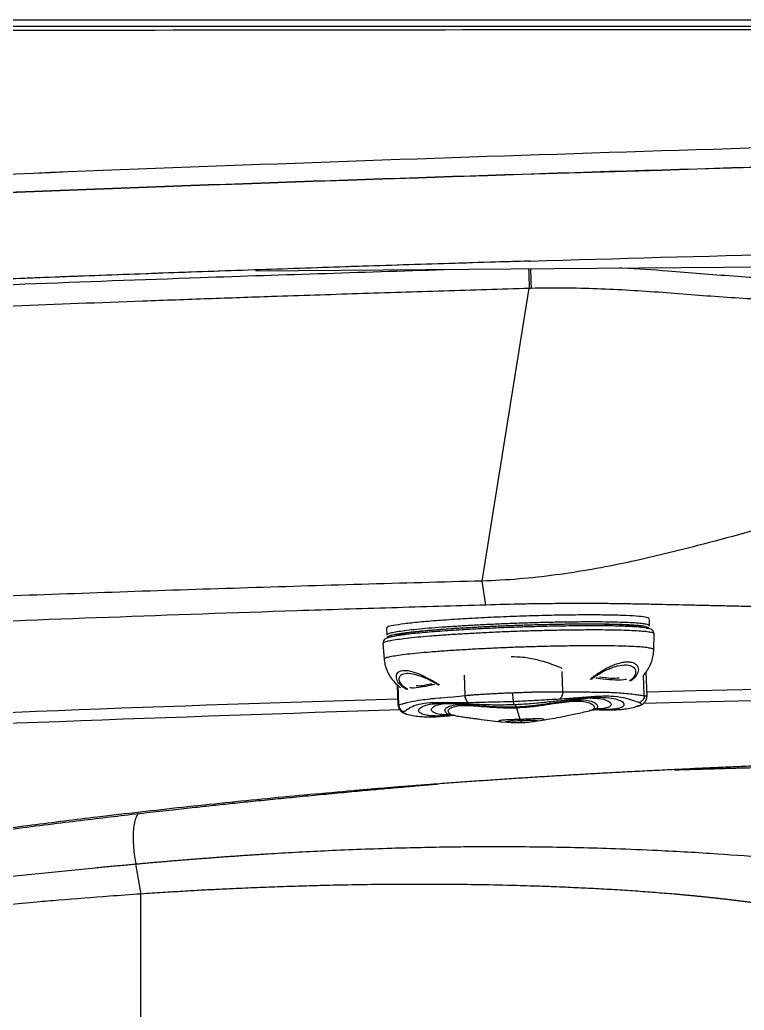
# Model space of a CAD drawing. Extents: x 398 to 508, y 623 to 782.
# Drawn here: x 419.23 to 427.36, y 723.5 to 734.62 of the extents above; entities that cross this region are included whole.
import ezdxf

# ---------------------------------------------------------------- set-up
doc = ezdxf.new("R2010")
doc.units = 0
doc.header["$MEASUREMENT"] = 0
doc.layers.add('GEOMETRY', color=2, linetype='Continuous', lineweight=25)

msp = doc.modelspace()

# ---------------------------------------------------------------- linework, layer by layer
at = {"layer": 'GEOMETRY'}
for p, q in [((400.975, 734.621), (505.179, 734.621)), ((421.883, 731.802), (439.011, 731.929)), ((424.962, 731.901), (424.962, 731.911)), ((424.422, 728.316), (424.95, 731.607)), ((424.464, 728.047), (424.422, 728.316)), ((426.301, 727.814), (426.299, 727.885)), ((423.347, 727.789), (423.35, 727.71)), ((426.299, 727.811), (426.301, 727.814)), ((423.35, 727.71), (423.351, 727.708)), ((423.353, 727.71), (423.353, 727.709)), ((423.429, 727.694), (423.406, 727.689)), ((426.348, 727.545), (426.351, 727.723)), ((423.307, 727.615), (423.322, 727.438)), ((424.219, 727.258), (424.227, 727.029)), ((425.317, 727.3), (425.325, 727.072)), ((426.242, 727.03), (426.234, 727.259)), ((426.273, 727.021), (426.263, 727.295)), ((423.466, 727.153), (423.474, 726.918)), ((423.476, 727.143), (423.484, 726.924)), ((425.643, 727.003), (425.651, 727.003)), ((426.273, 727.02), (426.271, 727.019)), ((423.476, 726.918), (423.484, 726.924)), ((424.785, 726.931), (424.789, 726.93)), ((424.794, 726.93), (424.804, 726.903)), ((424.804, 726.903), (424.807, 726.893)), ((424.807, 726.893), (424.846, 726.764)), ((425.629, 726.861), (425.625, 726.86)), ((425.633, 726.86), (425.668, 726.868)), ((423.576, 726.82), (423.572, 726.821)), ((424.082, 726.809), (424.116, 726.804)), ((424.846, 726.764), (424.851, 726.75)), ((424.851, 726.75), (424.862, 726.729)), ((425.024, 726.742), (425.098, 726.753)), ((424.634, 726.737), (424.629, 726.737)), ((424.633, 726.736), (424.704, 726.73)), ((424.862, 726.729), (424.866, 726.73)), ((426.58, 726.194), (426.594, 726.195)), ((426.594, 726.195), (426.601, 726.195)), ((423.92, 726.036), (423.844, 726.03)), ((423.947, 726.039), (423.92, 726.036))]:
    msp.add_line(p, q, dxfattribs=at)
at = {"layer": 'GEOMETRY', "flags": 128}
for points in [[(426.271, 727.071), (426.823, 727.085), (428.392, 727.121)], [(423.484, 726.924), (423.495, 726.927), (423.509, 726.932), (423.525, 726.937), (423.531, 726.938), (423.537, 726.94), (423.543, 726.942), (423.551, 726.944), (423.559, 726.946), (423.568, 726.948), (423.578, 726.951), (423.578, 726.951), (423.579, 726.951), (423.581, 726.952), (423.615, 726.96), (423.645, 726.966), (423.677, 726.972), (423.709, 726.978), (423.739, 726.982), (423.759, 726.985), (423.782, 726.987), (423.808, 726.99), (423.838, 726.994), (423.85, 726.995), (423.864, 726.996), (423.88, 726.998), (423.897, 726.999), (423.944, 727.003), (423.956, 727.004), (423.959, 727.005), (423.96, 727.005), (423.96, 727.005), (423.961, 727.005), (423.961, 727.005), (423.961, 727.005), (423.961, 727.005), (423.961, 727.005), (423.961, 727.005), (423.961, 727.005), (423.961, 727.005), (424.034, 727.011), (424.095, 727.016), (424.166, 727.023), (424.227, 727.029)], [(426.231, 726.945), (426.826, 726.96), (428.395, 726.997)]]:
    msp.add_lwpolyline(points, dxfattribs=at)
at = {"layer": 'GEOMETRY'}
for radius, start in [(543.835, 91.77186), (543.711, 91.76882)]:
    msp.add_arc((440.287, 183.416), radius, start, 92.57616, dxfattribs=at)
for points, knots in [([(505.179, 734.548), (505.145, 734.548), (505.111, 734.548), (505.043, 734.548), (504.942, 734.548), (504.704, 734.548), (504.229, 734.547), (503.279, 734.547), (501.38, 734.547), (499.752, 734.547), (496.495, 734.547), (494.324, 734.547), (487.812, 734.546), (483.47, 734.546), (470.444, 734.545), (461.761, 734.545), (444.393, 734.545), (435.71, 734.545), (422.684, 734.546), (418.342, 734.546), (411.83, 734.547), (409.659, 734.547), (406.402, 734.547), (404.774, 734.547), (402.875, 734.547), (401.925, 734.547), (401.45, 734.548), (401.212, 734.548), (401.111, 734.548), (401.043, 734.548), (401.009, 734.548), (400.975, 734.548)], [0, 0, 0, 0, 0.000977, 0.000977, 0.001953, 0.003906, 0.007812, 0.015625, 0.03125, 0.0625, 0.0625, 0.125, 0.125, 0.25, 0.25, 0.5, 0.5, 0.75, 0.75, 0.875, 0.875, 0.9375, 0.9375, 0.96875, 0.984375, 0.992187, 0.996094, 0.998047, 0.999023, 0.999023, 1, 1, 1, 1]), ([(505.179, 734.548), (505.145, 734.548), (505.111, 734.548), (505.043, 734.548), (504.942, 734.548), (504.704, 734.548), (504.229, 734.547), (503.279, 734.547), (501.38, 734.547), (499.752, 734.547), (496.495, 734.547), (494.324, 734.547), (487.812, 734.546), (483.47, 734.546), (470.444, 734.545), (461.761, 734.545), (444.393, 734.545), (435.71, 734.545), (422.684, 734.546), (418.342, 734.546), (411.83, 734.547), (409.659, 734.547), (406.402, 734.547), (404.774, 734.547), (402.875, 734.547), (401.925, 734.547), (401.45, 734.548), (401.212, 734.548), (401.111, 734.548), (401.043, 734.548), (401.009, 734.548), (400.975, 734.548)], [0, 0, 0, 0, 0.000977, 0.000977, 0.001953, 0.003906, 0.007812, 0.015625, 0.03125, 0.0625, 0.0625, 0.125, 0.125, 0.25, 0.25, 0.5, 0.5, 0.75, 0.75, 0.875, 0.875, 0.9375, 0.9375, 0.96875, 0.984375, 0.992187, 0.996094, 0.998047, 0.999023, 0.999023, 1, 1, 1, 1]), ([(401.029, 734.473), (401.031, 734.473), (401.033, 734.473), (401.037, 734.473), (401.044, 734.473), (401.059, 734.473), (401.088, 734.473), (401.147, 734.473), (401.266, 734.474), (401.503, 734.474), (401.978, 734.475), (402.926, 734.477), (404.824, 734.481), (406.451, 734.484), (409.704, 734.49), (411.872, 734.494), (418.378, 734.504), (422.716, 734.509), (431.39, 734.518), (435.728, 734.521), (444.402, 734.525), (448.74, 734.526), (457.414, 734.526), (461.752, 734.525), (470.426, 734.521), (474.764, 734.518), (483.438, 734.509), (487.776, 734.504), (496.45, 734.49), (500.788, 734.482), (505.125, 734.473)], [0, 0, 0, 0, 0.000061, 0.000061, 0.000122, 0.000244, 0.000488, 0.000977, 0.001953, 0.003906, 0.007812, 0.015625, 0.03125, 0.0625, 0.0625, 0.125, 0.125, 0.25, 0.25, 0.375, 0.375, 0.5, 0.5, 0.625, 0.625, 0.75, 0.75, 0.875, 0.875, 1, 1, 1, 1]), ([(401.029, 734.473), (401.031, 734.473), (401.033, 734.473), (401.037, 734.473), (401.044, 734.473), (401.059, 734.473), (401.088, 734.473), (401.147, 734.473), (401.266, 734.474), (401.503, 734.474), (401.978, 734.475), (402.926, 734.477), (404.824, 734.481), (406.451, 734.484), (409.704, 734.49), (411.872, 734.494), (418.378, 734.504), (422.716, 734.509), (431.39, 734.518), (435.728, 734.521), (444.402, 734.525), (448.74, 734.526), (457.414, 734.526), (461.752, 734.525), (470.426, 734.521), (474.764, 734.518), (483.438, 734.509), (487.776, 734.504), (496.45, 734.49), (500.788, 734.482), (505.125, 734.473)], [0, 0, 0, 0, 0.000061, 0.000061, 0.000122, 0.000244, 0.000488, 0.000977, 0.001953, 0.003906, 0.007812, 0.015625, 0.03125, 0.0625, 0.0625, 0.125, 0.125, 0.25, 0.25, 0.375, 0.375, 0.5, 0.5, 0.625, 0.625, 0.75, 0.75, 0.875, 0.875, 1, 1, 1, 1]), ([(503.21, 732.074), (499.036, 732.325), (494.862, 732.544), (486.511, 732.917), (482.334, 733.072), (473.978, 733.318), (469.799, 733.409), (463.529, 733.5), (461.439, 733.523), (457.258, 733.553), (455.168, 733.56), (448.897, 733.56), (444.716, 733.53), (436.357, 733.409), (432.178, 733.318), (423.822, 733.072), (419.645, 732.917), (413.38, 732.637), (411.292, 732.536), (407.118, 732.317), (405.03, 732.2), (402.944, 732.074)], [0, 0, 0, 0, 0.125, 0.125, 0.25, 0.25, 0.375, 0.375, 0.4375, 0.4375, 0.5, 0.5, 0.625, 0.625, 0.75, 0.75, 0.875, 0.875, 0.9375, 0.9375, 1, 1, 1, 1]), ([(503.21, 732.074), (499.036, 732.325), (494.862, 732.544), (486.511, 732.917), (482.334, 733.072), (473.978, 733.318), (469.799, 733.409), (461.439, 733.53), (457.258, 733.56), (448.897, 733.56), (444.716, 733.53), (436.357, 733.409), (432.178, 733.318), (423.822, 733.072), (419.645, 732.917), (411.292, 732.544), (407.117, 732.325), (402.944, 732.074)], [0, 0, 0, 0, 0.318486, 0.318486, 0.636972, 0.636972, 0.955458, 0.955458, 1.273944, 1.273944, 1.592431, 1.592431, 1.910917, 1.910917, 2.229403, 2.229403, 2.547889, 2.547889, 2.547889, 2.547889]), ([(503.2, 731.903), (499.027, 732.145), (494.853, 732.355), (486.503, 732.713), (482.327, 732.861), (473.973, 733.097), (469.795, 733.184), (463.526, 733.272), (461.437, 733.293), (457.257, 733.322), (455.167, 733.33), (448.898, 733.33), (444.718, 733.301), (436.361, 733.184), (432.183, 733.097), (423.829, 732.861), (419.652, 732.713), (413.389, 732.445), (411.301, 732.347), (407.127, 732.137), (405.04, 732.024), (402.954, 731.903)], [0, 0, 0, 0, 0.125, 0.125, 0.25, 0.25, 0.375, 0.375, 0.4375, 0.4375, 0.5, 0.5, 0.625, 0.625, 0.75, 0.75, 0.875, 0.875, 0.9375, 0.9375, 1, 1, 1, 1]), ([(402.954, 731.903), (411.3, 732.387), (419.651, 732.744), (432.183, 733.097), (436.361, 733.184), (444.718, 733.301), (448.898, 733.33), (457.257, 733.33), (461.437, 733.301), (469.795, 733.184), (473.973, 733.097), (486.504, 732.744), (494.854, 732.387), (503.2, 731.903)], [0.223767, 0.223767, 0.223767, 0.223767, 0.859301, 0.859301, 1.177068, 1.177068, 1.494835, 1.494835, 1.812602, 1.812602, 2.130369, 2.130369, 2.765903, 2.765903, 2.765903, 2.765903]), ([(424.962, 731.911), (424.788, 731.906), (424.442, 731.895), (423.923, 731.879), (423.405, 731.863), (422.889, 731.846), (422.374, 731.828), (421.86, 731.811), (421.348, 731.793), (420.837, 731.775), (420.328, 731.756), (419.82, 731.737), (419.313, 731.717), (418.808, 731.698), (418.304, 731.677), (417.369, 731.639), (416.008, 731.581), (414.515, 731.512), (413.323, 731.455), (412.427, 731.41), (411.534, 731.364), (410.939, 731.332), (410.643, 731.316)], [0, 0, 0, 0, 0.036324, 0.072555, 0.10869, 0.144732, 0.18068, 0.216533, 0.252292, 0.287957, 0.323528, 0.359005, 0.394388, 0.429677, 0.464871, 0.499972, 0.625524, 0.749977, 0.812749, 0.875344, 0.937761, 1, 1, 1, 1]), ([(424.962, 731.911), (423.746, 731.874), (422.541, 731.835), (420.751, 731.772), (420.157, 731.75), (419.27, 731.716), (418.975, 731.704), (418.534, 731.687), (418.387, 731.681), (418.167, 731.672), (418.094, 731.669), (417.984, 731.664), (417.947, 731.663), (417.892, 731.661), (417.874, 731.66), (417.846, 731.659), (417.837, 731.658), (417.819, 731.658), (417.81, 731.657), (417.199, 731.632), (416.599, 731.606), (415.705, 731.567), (415.407, 731.553), (414.962, 731.533), (414.813, 731.526), (414.591, 731.515), (414.517, 731.512), (414.406, 731.507), (414.369, 731.505), (414.314, 731.502), (414.295, 731.501), (414.258, 731.5), (414.24, 731.499), (413.021, 731.441), (411.828, 731.38), (410.643, 731.316)], [0, 0, 0, 0, 0.25, 0.25, 0.375, 0.375, 0.4375, 0.4375, 0.46875, 0.46875, 0.484375, 0.484375, 0.492188, 0.492188, 0.496094, 0.496094, 0.498047, 0.498047, 0.5, 0.5, 0.625, 0.625, 0.6875, 0.6875, 0.71875, 0.71875, 0.734375, 0.734375, 0.742188, 0.742188, 0.746094, 0.746094, 0.75, 0.75, 1, 1, 1, 1]), ([(413.379, 731.393), (414.692, 731.455), (417.318, 731.578), (420.885, 731.717), (423.14, 731.788), (424.081, 731.818)], [0, 0, 0, 0, 0.368006, 0.736449, 1, 1, 1, 1]), ([(424.943, 731.824), (424.944, 731.809), (424.945, 731.778), (424.947, 731.699), (424.949, 731.638), (424.95, 731.607)], [0, 0, 0, 0, 0.33208, 0.66604, 1, 1, 1, 1]), ([(424.964, 731.825), (424.965, 731.809), (424.966, 731.778), (424.969, 731.699), (424.97, 731.638), (424.971, 731.608)], [0, 0, 0, 0, 0.330141, 0.66507, 1, 1, 1, 1]), ([(430.812, 731.794), (430.658, 731.789), (430.35, 731.78), (429.89, 731.755), (429.34, 731.723), (428.702, 731.694), (427.972, 731.693), (427.242, 731.738), (426.582, 731.791), (426.155, 731.825), (425.973, 731.832), (425.962, 731.832)], [0, 0, 0, 0, 0.093824, 0.187752, 0.281646, 0.432544, 0.583444, 0.735875, 0.88832, 0.993404, 1, 1, 1, 1]), ([(413.386, 731.154), (413.516, 731.161), (413.768, 731.173), (414.138, 731.191), (414.491, 731.208), (414.961, 731.23), (415.554, 731.257), (416.517, 731.3), (417.722, 731.351), (419.167, 731.409), (420.376, 731.455), (421.34, 731.49), (422.144, 731.518), (423.025, 731.547), (423.989, 731.578), (424.63, 731.598), (424.95, 731.607)], [0, 0, 0, 0, 0.033545, 0.06556, 0.096045, 0.125, 0.1875, 0.25, 0.375, 0.5, 0.625, 0.688573, 0.75, 0.833658, 0.916991, 1, 1, 1, 1]), ([(424.971, 731.608), (425.096, 731.611), (425.22, 731.612), (425.467, 731.61), (425.59, 731.607), (425.958, 731.593), (426.202, 731.578), (426.567, 731.551), (426.688, 731.542), (426.93, 731.523), (427.05, 731.514), (427.291, 731.498), (427.412, 731.49), (427.652, 731.478), (427.772, 731.473), (428.013, 731.466), (428.133, 731.465), (428.374, 731.465), (428.494, 731.467), (428.856, 731.477), (429.098, 731.49), (429.463, 731.513), (429.585, 731.522), (429.83, 731.538), (429.952, 731.547), (430.198, 731.562), (430.321, 731.569), (430.506, 731.577), (430.568, 731.58), (430.661, 731.583), (430.692, 731.584), (430.738, 731.585), (430.762, 731.586), (430.785, 731.587), (430.801, 731.587), (430.808, 731.587), (430.816, 731.587)], [0, 0, 0, 0, 0.0625, 0.0625, 0.125, 0.125, 0.25, 0.25, 0.3125, 0.3125, 0.375, 0.375, 0.4375, 0.4375, 0.5, 0.5, 0.5625, 0.5625, 0.625, 0.625, 0.75, 0.75, 0.8125, 0.8125, 0.875, 0.875, 0.9375, 0.9375, 0.96875, 0.96875, 0.984375, 0.984375, 0.992187, 0.996094, 0.996094, 1, 1, 1, 1]), ([(430.621, 729.501), (430.548, 729.498), (430.337, 729.487), (429.99, 729.453), (429.584, 729.394), (429.182, 729.319), (428.786, 729.231), (428.263, 729.101), (427.791, 728.972), (427.448, 728.877), (427.363, 728.854)], [0.4590094, 0.4590094, 0.4590094, 0.4590094, 0.4921314, 0.5546314, 0.6171314, 0.6796314, 0.7421314, 0.8046314, 0.9296314, 0.970622, 0.970622, 0.970622, 0.970622]), ([(427.363, 728.854), (427.19, 728.806), (426.77, 728.693), (426.346, 728.588), (426.094, 728.534)], [0.2564827, 0.2564827, 0.2564827, 0.2564827, 0.3404921, 0.4590094, 0.4590094, 0.4590094, 0.4590094]), ([(426.094, 728.534), (426.08, 728.531), (425.934, 728.5), (425.653, 728.445), (425.247, 728.381), (424.836, 728.336), (424.56, 728.32), (424.422, 728.316)], [0, 0, 0, 0, 0.0064827, 0.0689827, 0.1314827, 0.1939827, 0.2564827, 0.2564827, 0.2564827, 0.2564827]), ([(424.422, 728.316), (423.518, 728.292), (422.614, 728.266), (420.807, 728.208), (419.903, 728.177), (417.193, 728.078), (415.386, 728.005), (413.579, 727.922)], [0, 0, 0, 0, 0.25, 0.25, 0.5, 0.5, 1, 1, 1, 1]), ([(424.464, 728.047), (424.111, 728.037), (423.757, 728.026), (423.051, 728.004), (422.698, 727.993), (421.638, 727.958), (419.519, 727.884), (417.401, 727.797), (414.576, 727.671), (413.164, 727.602), (410.341, 727.454), (408.93, 727.374), (407.519, 727.289)], [0, 0, 0, 0, 0.0625, 0.0625, 0.125, 0.125, 0.25, 0.5, 0.5, 0.75, 0.75, 1, 1, 1, 1]), ([(430.816, 728.035), (430.744, 728.034), (430.672, 728.033), (430.528, 728.03), (430.456, 728.029), (430.241, 728.026), (430.098, 728.024), (429.673, 728.019), (429.393, 728.017), (428.978, 728.016), (428.84, 728.016), (428.566, 728.016), (428.432, 728.017), (428.035, 728.02), (427.78, 728.023), (427.472, 728.029), (427.411, 728.03), (427.32, 728.032), (427.29, 728.033), (427.23, 728.034), (427.2, 728.035), (427.11, 728.037), (427.05, 728.038), (426.93, 728.041), (426.87, 728.042), (426.69, 728.046), (426.57, 728.049), (426.39, 728.053), (426.33, 728.054), (426.241, 728.056), (426.211, 728.056), (426.15, 728.058), (426.12, 728.058), (426.03, 728.06), (425.968, 728.061), (425.843, 728.062), (425.779, 728.063), (425.585, 728.064), (425.452, 728.064), (425.245, 728.062), (425.175, 728.062), (425.034, 728.06), (424.964, 728.059), (424.751, 728.055), (424.608, 728.052), (424.464, 728.047)], [0, 0, 0, 0, 0.03125, 0.03125, 0.0625, 0.0625, 0.125, 0.125, 0.25, 0.25, 0.3125, 0.3125, 0.375, 0.375, 0.5, 0.5, 0.53125, 0.53125, 0.546875, 0.546875, 0.5625, 0.5625, 0.59375, 0.59375, 0.625, 0.625, 0.6875, 0.6875, 0.71875, 0.71875, 0.734375, 0.734375, 0.75, 0.75, 0.78125, 0.78125, 0.8125, 0.8125, 0.875, 0.875, 0.90625, 0.90625, 0.9375, 0.9375, 1, 1, 1, 1]), ([(426.292, 727.893), (426.294, 727.894), (426.301, 727.901), (426.257, 727.911), (426.159, 727.923), (426.005, 727.93), (425.807, 727.935), (425.572, 727.936), (425.307, 727.933), (425.024, 727.926), (424.733, 727.917), (424.446, 727.904), (424.173, 727.889), (423.925, 727.872), (423.711, 727.854), (423.54, 727.835), (423.42, 727.817), (423.354, 727.801), (423.354, 727.792), (423.353, 727.789)], [0, 0, 0, 0, 0.018685, 0.081185, 0.143685, 0.206185, 0.268685, 0.331185, 0.393685, 0.456185, 0.518685, 0.581185, 0.643685, 0.706185, 0.768685, 0.831185, 0.893685, 0.956185, 1, 1, 1, 1]), ([(426.298, 727.814), (426.299, 727.816), (426.301, 727.821), (426.277, 727.828), (426.229, 727.837), (426.156, 727.844), (426.06, 727.849), (425.943, 727.853), (425.807, 727.856), (425.654, 727.857), (425.487, 727.856), (425.308, 727.854), (425.121, 727.85), (424.93, 727.845), (424.736, 727.838), (424.544, 727.83), (424.357, 727.821), (424.178, 727.81), (424.01, 727.799), (423.855, 727.788), (423.718, 727.776), (423.599, 727.763), (423.502, 727.751), (423.427, 727.739), (423.377, 727.727), (423.351, 727.717), (423.353, 727.712), (423.353, 727.71)], [0, 0, 0, 0, 0.0187, 0.060367, 0.102034, 0.1437, 0.185367, 0.227034, 0.2687, 0.310367, 0.352034, 0.3937, 0.435367, 0.477034, 0.5187, 0.560367, 0.602034, 0.6437, 0.685367, 0.727034, 0.7687, 0.810367, 0.852034, 0.8937, 0.935367, 0.977034, 1, 1, 1, 1]), ([(423.373, 727.687), (423.372, 727.69), (423.369, 727.696), (423.395, 727.707), (423.439, 727.717), (423.497, 727.727), (423.563, 727.737), (423.642, 727.746), (423.735, 727.756), (423.839, 727.765), (423.953, 727.774), (424.075, 727.783), (424.216, 727.792), (424.377, 727.801), (424.556, 727.81), (424.738, 727.817), (424.921, 727.824), (425.105, 727.829), (425.273, 727.832), (425.422, 727.835), (425.553, 727.836), (425.677, 727.836), (425.793, 727.835), (425.899, 727.833), (425.993, 727.83), (426.074, 727.827), (426.149, 727.822), (426.213, 727.815), (426.261, 727.808), (426.274, 727.801), (426.28, 727.798)], [0, 0, 0, 0, 0.039559, 0.080258, 0.121504, 0.153325, 0.18497, 0.217619, 0.249999, 0.282375, 0.315028, 0.346669, 0.378496, 0.419738, 0.460438, 0.499999, 0.539554, 0.580254, 0.6215, 0.653322, 0.684968, 0.717617, 0.749998, 0.782373, 0.815022, 0.84666, 0.878481, 0.919722, 0.960426, 1, 1, 1, 1]), ([(424.738, 727.794), (424.677, 727.792), (424.554, 727.787), (424.372, 727.778), (424.208, 727.769), (424.066, 727.76), (423.942, 727.751), (423.827, 727.742), (423.721, 727.732), (423.627, 727.723), (423.547, 727.713), (423.482, 727.704), (423.442, 727.697), (423.429, 727.694), (423.429, 727.694)], [0, 0, 0, 0, 0.104418, 0.211846, 0.320717, 0.404712, 0.488241, 0.574419, 0.659889, 0.745346, 0.831537, 0.915055, 0.999064, 1, 1, 1, 1]), ([(424.743, 727.813), (424.653, 727.81), (424.472, 727.802), (424.217, 727.788), (423.984, 727.772), (423.784, 727.755), (423.624, 727.738), (423.513, 727.72), (423.454, 727.707), (423.453, 727.7), (423.452, 727.698)], [0, 0, 0, 0, 0.135366, 0.270733, 0.406099, 0.541466, 0.676832, 0.812199, 0.947565, 1, 1, 1, 1]), ([(426.163, 727.799), (426.161, 727.799), (426.142, 727.801), (426.09, 727.804), (426.009, 727.808), (425.914, 727.811), (425.807, 727.813), (425.689, 727.813), (425.563, 727.813), (425.43, 727.812), (425.279, 727.81), (425.109, 727.806), (424.923, 727.801), (424.799, 727.797), (424.738, 727.794)], [0, 0, 0, 0, 0.006502, 0.09003, 0.173094, 0.258793, 0.343786, 0.428767, 0.514465, 0.597509, 0.681035, 0.789283, 0.896126, 1, 1, 1, 1]), ([(426.206, 727.795), (426.207, 727.795), (426.211, 727.8), (426.169, 727.809), (426.079, 727.819), (425.934, 727.827), (425.749, 727.831), (425.528, 727.832), (425.28, 727.829), (425.015, 727.823), (424.833, 727.817), (424.743, 727.813)], [0, 0, 0, 0, 0.006711, 0.130872, 0.255033, 0.379194, 0.503356, 0.627517, 0.751678, 0.875839, 1, 1, 1, 1]), ([(426.348, 727.723), (426.349, 727.724), (426.351, 727.73), (426.328, 727.737), (426.28, 727.746), (426.205, 727.753), (426.107, 727.759), (425.987, 727.763), (425.847, 727.766), (425.69, 727.767), (425.518, 727.766), (425.334, 727.764), (425.142, 727.76), (424.944, 727.755), (424.811, 727.75), (424.745, 727.748)], [0, 0, 0, 0, 0.033175, 0.113744, 0.194313, 0.274881, 0.35545, 0.436019, 0.516588, 0.597156, 0.677725, 0.758294, 0.838863, 0.919431, 1, 1, 1, 1]), ([(426.226, 727.793), (426.213, 727.795), (426.2, 727.797), (426.177, 727.798), (426.176, 727.798)], [0, 0, 0, 0, 0.927875, 1, 1, 1, 1]), ([(426.351, 727.723), (426.348, 727.736), (426.341, 727.761), (426.301, 727.783), (426.28, 727.787), (426.239, 727.791), (426.226, 727.793)], [0, 0, 0, 0, 0.205336, 0.372344, 0.801969, 1, 1, 1, 1]), ([(426.269, 727.784), (426.276, 727.787), (426.288, 727.791), (426.291, 727.797), (426.292, 727.8)], [0, 0, 0, 0, 0.624732, 1, 1, 1, 1]), ([(426.28, 727.798), (426.282, 727.795), (426.286, 727.791), (426.275, 727.787), (426.272, 727.786)], [0, 0, 0, 0, 0.789325, 1, 1, 1, 1]), ([(423.412, 727.691), (423.408, 727.691), (423.386, 727.687), (423.359, 727.678), (423.335, 727.669), (423.31, 727.645), (423.308, 727.625), (423.307, 727.615)], [0, 0, 0, 0, 0.080915, 0.384743, 0.680258, 0.836643, 1, 1, 1, 1]), ([(424.745, 727.748), (424.678, 727.745), (424.546, 727.74), (424.353, 727.73), (424.168, 727.72), (423.994, 727.708), (423.834, 727.696), (423.691, 727.684), (423.568, 727.671), (423.467, 727.658), (423.388, 727.645), (423.336, 727.633), (423.308, 727.623), (423.31, 727.618), (423.31, 727.615)], [0, 0, 0, 0, 0.086202, 0.172404, 0.258606, 0.344808, 0.43101, 0.517212, 0.603413, 0.689615, 0.775817, 0.862019, 0.948221, 1, 1, 1, 1]), ([(423.358, 727.696), (423.359, 727.694), (423.362, 727.687), (423.37, 727.684), (423.376, 727.683)], [0, 0, 0, 0, 0.223529, 1, 1, 1, 1]), ([(426.345, 727.545), (426.346, 727.547), (426.348, 727.552), (426.324, 727.56), (426.274, 727.568), (426.199, 727.576), (426.101, 727.581), (425.981, 727.586), (425.841, 727.588), (425.684, 727.589), (425.513, 727.588), (425.33, 727.586), (425.138, 727.582), (424.942, 727.577), (424.743, 727.57), (424.546, 727.561), (424.355, 727.552), (424.171, 727.541), (423.998, 727.53), (423.84, 727.518), (423.699, 727.506), (423.578, 727.493), (423.478, 727.48), (423.401, 727.468), (423.349, 727.456), (423.323, 727.446), (423.325, 727.44), (423.326, 727.438)], [0, 0, 0, 0, 0.0195712, 0.0611625, 0.1027538, 0.1443451, 0.1859364, 0.2275278, 0.2691191, 0.3107104, 0.3523017, 0.393893, 0.4354843, 0.4770756, 0.5186669, 0.5602583, 0.6018496, 0.6434409, 0.6850322, 0.7266235, 0.7682148, 0.8098061, 0.8513974, 0.8929887, 0.9345801, 0.9761714, 1, 1, 1, 1]), ([(426.234, 727.259), (426.246, 727.274), (426.274, 727.305), (426.307, 727.363), (426.332, 727.429), (426.345, 727.491), (426.347, 727.53), (426.348, 727.545)], [0, 0, 0, 0, 0.182826, 0.405631, 0.629883, 0.852563, 1, 1, 1, 1]), ([(423.322, 727.438), (423.324, 727.425), (423.328, 727.387), (423.346, 727.324), (423.379, 727.254), (423.423, 727.193), (423.467, 727.148), (423.496, 727.127), (423.505, 727.121)], [0, 0, 0, 0, 0.103275, 0.30478, 0.50713, 0.707096, 0.905197, 1, 1, 1, 1]), ([(424.749, 727.468), (424.792, 727.467), (424.89, 727.465), (425.019, 727.439), (425.132, 727.408), (425.228, 727.375), (425.285, 727.351), (425.315, 727.338)], [0, 0, 0, 0, 0.210967, 0.467941, 0.638437, 0.811812, 1, 1, 1, 1]), ([(423.579, 727.097), (423.576, 727.098), (423.562, 727.105), (423.537, 727.121), (423.508, 727.144), (423.475, 727.182), (423.453, 727.235), (423.465, 727.289), (423.521, 727.317), (423.609, 727.311), (423.712, 727.274), (423.8, 727.232), (423.863, 727.199), (423.902, 727.176), (423.928, 727.159), (423.94, 727.151), (423.943, 727.149)], [0, 0, 0, 0, 0.007713, 0.041261, 0.078994, 0.122706, 0.226947, 0.35161, 0.497736, 0.643691, 0.768103, 0.872195, 0.915786, 0.953222, 0.986602, 1, 1, 1, 1]), ([(425.636, 727.214), (425.639, 727.216), (425.648, 727.225), (425.673, 727.245), (425.709, 727.271), (425.752, 727.298), (425.8, 727.327), (425.852, 727.354), (425.906, 727.378), (425.962, 727.397), (426.017, 727.408), (426.069, 727.41), (426.113, 727.403), (426.145, 727.386), (426.166, 727.363), (426.176, 727.334), (426.175, 727.304), (426.165, 727.274), (426.148, 727.245), (426.124, 727.22), (426.103, 727.203), (426.089, 727.195), (426.086, 727.193)], [0, 0, 0, 0, 0.0119512, 0.0465003, 0.0849986, 0.1285994, 0.1773361, 0.2311108, 0.2916328, 0.3543237, 0.4268331, 0.5028969, 0.5788164, 0.6519584, 0.7149176, 0.7764737, 0.830753, 0.8794875, 0.922254, 0.9588496, 0.9913561, 1, 1, 1, 1]), ([(425.651, 727.215), (425.654, 727.217), (425.662, 727.225), (425.684, 727.241), (425.715, 727.262), (425.769, 727.294), (425.85, 727.333), (425.952, 727.368), (426.047, 727.379), (426.116, 727.36), (426.148, 727.318), (426.145, 727.274), (426.128, 727.24), (426.109, 727.219), (426.091, 727.204), (426.08, 727.197), (426.077, 727.195)], [0, 0, 0, 0, 0.014022, 0.044261, 0.079478, 0.121596, 0.224946, 0.35159, 0.502181, 0.652825, 0.779349, 0.882582, 0.924932, 0.960851, 0.99156, 1, 1, 1, 1]), ([(423.586, 727.1), (423.583, 727.101), (423.571, 727.107), (423.551, 727.12), (423.528, 727.139), (423.502, 727.171), (423.485, 727.214), (423.498, 727.259), (423.551, 727.283), (423.631, 727.28), (423.725, 727.252), (423.804, 727.219), (423.86, 727.191), (423.894, 727.172), (423.918, 727.158), (423.928, 727.151), (423.931, 727.149)], [0, 0, 0, 0, 0.009531, 0.038999, 0.073392, 0.114656, 0.216498, 0.343047, 0.496906, 0.650291, 0.775636, 0.87719, 0.919413, 0.955845, 0.987355, 1, 1, 1, 1]), ([(425.697, 727.23), (425.712, 727.227), (425.781, 727.214), (425.888, 727.208), (425.988, 727.205), (426.032, 727.213), (426.042, 727.214)], [0, 0, 0, 0, 0.109909, 0.499461, 0.889317, 1, 1, 1, 1]), ([(425.959, 727.226), (425.93, 727.223), (425.871, 727.216), (425.785, 727.23), (425.74, 727.237)], [0, 0, 0, 0, 0.484229, 1, 1, 1, 1]), ([(423.611, 727.121), (423.619, 727.12), (423.652, 727.115), (423.732, 727.125), (423.819, 727.139), (423.878, 727.157), (423.891, 727.161)], [0, 0, 0, 0, 0.110328, 0.499697, 0.889133, 1, 1, 1, 1]), ([(423.852, 727.162), (423.817, 727.153), (423.747, 727.134), (423.704, 727.137), (423.682, 727.138)], [0, 0, 0, 0, 0.497389, 1, 1, 1, 1]), ([(424.227, 727.029), (424.24, 727.031), (424.268, 727.034), (424.313, 727.038), (424.362, 727.042), (424.415, 727.045), (424.467, 727.048), (424.522, 727.051), (424.585, 727.055), (424.655, 727.058), (424.715, 727.06), (424.749, 727.061), (424.763, 727.062)], [0, 0, 0, 0, 0.094989, 0.192474, 0.292456, 0.394937, 0.499917, 0.577725, 0.695839, 0.831098, 0.930646, 1, 1, 1, 1]), ([(424.227, 727.029), (424.228, 727.021), (424.23, 727.003), (424.24, 726.98), (424.254, 726.961), (424.265, 726.955), (424.271, 726.952)], [0, 0, 0, 0, 0.2449, 0.502444, 0.760725, 1, 1, 1, 1]), ([(424.763, 727.062), (424.775, 727.062), (424.805, 727.063), (424.857, 727.065), (424.917, 727.068), (424.973, 727.069), (425.016, 727.071), (425.041, 727.071), (425.054, 727.071), (425.058, 727.072), (425.086, 727.072), (425.149, 727.073), (425.239, 727.073), (425.297, 727.072), (425.325, 727.072)], [0, 0, 0, 0, 0.060331, 0.147424, 0.261273, 0.35865, 0.430937, 0.478129, 0.492313, 0.497052, 0.500222, 0.638271, 0.831092, 1, 1, 1, 1]), ([(424.763, 727.062), (424.763, 727.052), (424.764, 727.031), (424.766, 727.001), (424.768, 726.978), (424.77, 726.969), (424.77, 726.964)], [0, 0, 0, 0, 0.245708, 0.50289, 0.758514, 1, 1, 1, 1]), ([(424.77, 726.964), (424.805, 726.966), (424.87, 726.969), (424.965, 726.974), (425.068, 726.98), (425.181, 726.986), (425.255, 726.99), (425.292, 726.992)], [0, 0, 0, 0, 0.184805, 0.351374, 0.515183, 0.757768, 1, 1, 1, 1]), ([(424.783, 726.93), (424.84, 726.933), (424.954, 726.939), (425.119, 726.955), (425.276, 726.972), (425.371, 726.982), (425.419, 726.988)], [0, 0, 0, 0, 0.245995, 0.494221, 0.745767, 1, 1, 1, 1]), ([(424.804, 726.903), (424.857, 726.906), (424.966, 726.913), (425.122, 726.935), (425.269, 726.957), (425.403, 726.975), (425.519, 726.984), (425.612, 726.977), (425.678, 726.955), (425.716, 726.927), (425.72, 726.898), (425.703, 726.876), (425.671, 726.871), (425.661, 726.869)], [0, 0, 0, 0, 0.090722, 0.184074, 0.28051, 0.379172, 0.478812, 0.578579, 0.678022, 0.776079, 0.871539, 0.963869, 1, 1, 1, 1]), ([(425.325, 727.072), (425.325, 727.063), (425.324, 727.046), (425.317, 727.021), (425.307, 727.004), (425.298, 726.995), (425.293, 726.993), (425.292, 726.992)], [0, 0, 0, 0, 0.242692, 0.499631, 0.758234, 0.910016, 1, 1, 1, 1]), ([(425.292, 726.992), (425.361, 726.996), (425.501, 727.006), (425.696, 727.024), (425.871, 727.028), (426.011, 727.01), (426.115, 726.978), (426.163, 726.96), (426.186, 726.951)], [0, 0, 0, 0, 0.1595, 0.325636, 0.500001, 0.674397, 0.84055, 1, 1, 1, 1]), ([(425.325, 727.072), (425.356, 727.071), (425.422, 727.07), (425.524, 727.07), (425.626, 727.07), (425.727, 727.069), (425.815, 727.068), (425.898, 727.065), (425.981, 727.06), (426.064, 727.052), (426.138, 727.043), (426.198, 727.035), (426.228, 727.031), (426.242, 727.03)], [0, 0, 0, 0, 0.072424, 0.15181, 0.245393, 0.334002, 0.423734, 0.500008, 0.594022, 0.701323, 0.812004, 0.910748, 1, 1, 1, 1]), ([(425.41, 726.987), (425.472, 726.993), (425.597, 727.005), (425.752, 727.013), (425.876, 727.004), (425.964, 726.981), (426.012, 726.95), (426.019, 726.918), (425.986, 726.894), (425.936, 726.881), (425.868, 726.873), (425.789, 726.871), (425.714, 726.873), (425.695, 726.874)], [0, 0, 0, 0, 0.109797, 0.220782, 0.331952, 0.442699, 0.551934, 0.658522, 0.762033, 0.813007, 0.863831, 0.966465, 1, 1, 1, 1]), ([(425.419, 726.988), (425.44, 726.99), (425.478, 726.993), (425.531, 726.998), (425.584, 727.001), (425.63, 727.004), (425.654, 727.003), (425.668, 727.003)], [0, 0, 0, 0, 0.230722, 0.407005, 0.568762, 0.767463, 1, 1, 1, 1]), ([(425.664, 727.002), (425.692, 727), (425.757, 726.997), (425.823, 726.977), (425.867, 726.949), (425.874, 726.919), (425.839, 726.894), (425.783, 726.881), (425.727, 726.88), (425.712, 726.88)], [0, 0, 0, 0, 0.122289, 0.293032, 0.461355, 0.625427, 0.784542, 0.940546, 1, 1, 1, 1]), ([(426.175, 726.912), (426.188, 726.916), (426.216, 726.926), (426.249, 726.954), (426.27, 726.989), (426.271, 727.013), (426.272, 727.024)], [0, 0, 0, 0, 0.2418641, 0.4941095, 0.7496434, 1, 1, 1, 1]), ([(426.242, 727.03), (426.242, 727.021), (426.241, 727.004), (426.229, 726.979), (426.21, 726.96), (426.194, 726.954), (426.186, 726.951)], [0, 0, 0, 0, 0.244901, 0.502445, 0.760725, 1, 1, 1, 1]), ([(426.242, 727.03), (426.247, 727.029), (426.257, 727.028), (426.266, 727.026), (426.272, 727.023), (426.272, 727.021), (426.272, 727.021)], [0, 0, 0, 0, 0.258945, 0.523957, 0.795038, 1, 1, 1, 1]), ([(423.479, 726.916), (423.481, 726.907), (423.485, 726.887), (423.505, 726.858), (423.535, 726.833), (423.56, 726.825), (423.572, 726.82)], [0, 0, 0, 0, 0.229915, 0.490573, 0.749901, 1, 1, 1, 1]), ([(423.484, 726.924), (423.485, 726.915), (423.487, 726.898), (423.501, 726.875), (423.52, 726.859), (423.536, 726.852), (423.544, 726.85), (423.547, 726.849)], [0, 0, 0, 0, 0.242692, 0.499631, 0.758234, 0.91002, 1, 1, 1, 1]), ([(423.547, 726.849), (423.56, 726.859), (423.586, 726.881), (423.656, 726.919), (423.763, 726.947), (423.91, 726.955), (424.082, 726.951), (424.208, 726.952), (424.271, 726.952)], [0, 0, 0, 0, 0.159463, 0.325585, 0.499998, 0.674409, 0.840557, 1, 1, 1, 1]), ([(424.083, 726.809), (424.076, 726.809), (424.008, 726.802), (423.93, 726.799), (423.847, 726.801), (423.78, 726.81), (423.725, 726.829), (423.703, 726.861), (423.722, 726.894), (423.782, 726.923), (423.881, 726.941), (424.01, 726.944), (424.118, 726.941), (424.169, 726.94)], [0, 0, 0, 0, 0.011663, 0.117746, 0.170277, 0.222963, 0.329951, 0.44012, 0.553024, 0.667491, 0.782395, 0.897109, 1, 1, 1, 1]), ([(424.064, 726.817), (424.052, 726.816), (423.994, 726.812), (423.925, 726.82), (423.866, 726.842), (423.847, 726.871), (423.866, 726.901), (423.913, 726.927), (423.969, 726.935), (423.995, 726.939)], [0, 0, 0, 0, 0.043496, 0.198761, 0.357123, 0.520417, 0.687943, 0.857877, 1, 1, 1, 1]), ([(423.993, 726.94), (424, 726.94), (424.016, 726.941), (424.061, 726.942), (424.11, 726.941), (424.137, 726.941)], [0, 0, 0, 0, 0.268431, 0.600088, 1, 1, 1, 1]), ([(424.087, 726.81), (424.081, 726.811), (424.046, 726.813), (424.017, 726.833), (423.999, 726.861), (424.015, 726.891), (424.06, 726.917), (424.134, 726.931), (424.234, 726.93), (424.355, 726.922), (424.493, 726.91), (424.644, 726.901), (424.751, 726.902), (424.804, 726.903)], [0, 0, 0, 0, 0.019513, 0.113435, 0.210541, 0.310288, 0.411445, 0.512933, 0.61429, 0.714653, 0.812752, 0.907714, 1, 1, 1, 1]), ([(424.118, 726.805), (424.113, 726.805), (424.081, 726.807), (424.054, 726.826), (424.036, 726.853), (424.051, 726.882), (424.094, 726.906), (424.165, 726.919), (424.261, 726.919), (424.377, 726.911), (424.509, 726.9), (424.653, 726.891), (424.756, 726.893), (424.807, 726.893)], [0, 0, 0, 0, 0.016886, 0.111083, 0.208453, 0.308458, 0.409869, 0.51161, 0.61322, 0.713839, 0.812199, 0.907433, 1, 1, 1, 1]), ([(424.137, 726.941), (424.182, 726.939), (424.273, 726.936), (424.431, 726.93), (424.601, 726.925), (424.722, 726.928), (424.783, 726.93)], [0, 0, 0, 0, 0.254615, 0.506454, 0.75457, 1, 1, 1, 1]), ([(424.271, 726.952), (424.304, 726.953), (424.372, 726.955), (424.492, 726.958), (424.626, 726.96), (424.721, 726.963), (424.77, 726.964)], [0, 0, 0, 0, 0.242379, 0.485105, 0.734918, 1, 1, 1, 1]), ([(424.77, 726.964), (424.773, 726.953), (424.778, 726.929), (424.783, 726.931), (424.785, 726.931)], [0, 0, 0, 0, 0.499975, 1, 1, 1, 1]), ([(424.807, 726.893), (424.858, 726.896), (424.961, 726.903), (425.111, 726.923), (425.252, 726.945), (425.38, 726.962), (425.492, 726.971), (425.581, 726.963), (425.643, 726.943), (425.68, 726.916), (425.683, 726.888), (425.668, 726.868), (425.637, 726.863), (425.629, 726.861)], [0, 0, 0, 0, 0.090954, 0.184529, 0.281176, 0.380042, 0.479882, 0.579851, 0.679495, 0.777757, 0.873431, 0.965988, 1, 1, 1, 1]), ([(425.667, 726.868), (425.681, 726.871), (425.713, 726.878), (425.714, 726.878), (425.714, 726.878)], [0, 0, 0, 0, 0.42953, 1, 1, 1, 1]), ([(425.689, 726.873), (425.712, 726.872), (425.778, 726.869), (425.871, 726.869), (425.957, 726.872), (426.03, 726.879), (426.099, 726.89), (426.145, 726.904), (426.169, 726.911)], [0, 0, 0, 0, 0.132768, 0.387321, 0.585824, 0.696158, 0.845645, 1, 1, 1, 1]), ([(426.169, 726.91), (426.165, 726.909), (426.159, 726.907), (426.149, 726.905), (426.145, 726.904)], [0, 0, 0, 0, 0.62791, 1, 1, 1, 1]), ([(426.186, 726.951), (426.195, 726.947), (426.212, 726.938), (426.204, 726.925), (426.188, 726.916), (426.174, 726.912), (426.169, 726.91)], [0, 0, 0, 0, 0.33287, 0.673221, 0.875885, 1, 1, 1, 1]), ([(423.572, 726.821), (423.568, 726.822), (423.549, 726.826), (423.537, 726.836), (423.544, 726.845), (423.547, 726.849)], [0, 0, 0, 0, 0.113236, 0.557067, 1, 1, 1, 1]), ([(423.576, 726.82), (423.598, 726.815), (423.643, 726.804), (423.71, 726.795), (423.766, 726.792), (423.81, 726.791), (423.856, 726.791), (423.918, 726.793), (423.999, 726.799), (424.063, 726.805), (424.102, 726.809), (424.105, 726.809)], [0, 0, 0, 0, 0.14238, 0.280884, 0.378107, 0.447773, 0.5395, 0.658918, 0.806366, 0.98236, 1, 1, 1, 1]), ([(424.059, 726.814), (424.058, 726.814), (424.057, 726.813), (424.063, 726.812), (424.076, 726.81), (424.082, 726.809)], [0, 0, 0, 0, 0.152578, 0.620473, 1, 1, 1, 1]), ([(424.116, 726.804), (424.136, 726.801), (424.174, 726.795), (424.241, 726.785), (424.31, 726.776), (424.398, 726.764), (424.505, 726.75), (424.589, 726.741), (424.629, 726.737)], [0, 0, 0, 0, 0.1612476, 0.3082114, 0.4434278, 0.5690639, 0.7973926, 1, 1, 1, 1]), ([(424.629, 726.737), (424.628, 726.737), (424.62, 726.737), (424.612, 726.74), (424.604, 726.745), (424.618, 726.753), (424.67, 726.759), (424.736, 726.761), (424.797, 726.763), (424.83, 726.764), (424.846, 726.764)], [0, 0, 0, 0, 0.0013894, 0.0985372, 0.1978849, 0.400726, 0.6051335, 0.8060936, 0.9039501, 1, 1, 1, 1]), ([(424.704, 726.73), (424.703, 726.73), (424.696, 726.731), (424.689, 726.732), (424.684, 726.735), (424.693, 726.74), (424.729, 726.744), (424.775, 726.746), (424.817, 726.748), (424.84, 726.749), (424.851, 726.75)], [0, 0, 0, 0, 0.019218, 0.114806, 0.212432, 0.411451, 0.611895, 0.809184, 0.90543, 1, 1, 1, 1]), ([(424.846, 726.764), (424.862, 726.765), (424.894, 726.766), (424.958, 726.77), (425.03, 726.773), (425.093, 726.772), (425.117, 726.765), (425.118, 726.759), (425.112, 726.756), (425.102, 726.754), (425.099, 726.754)], [0, 0, 0, 0, 0.092468, 0.186674, 0.380139, 0.576923, 0.772199, 0.867842, 0.961366, 1, 1, 1, 1]), ([(424.851, 726.75), (424.862, 726.75), (424.885, 726.751), (424.929, 726.752), (424.979, 726.753), (425.022, 726.752), (425.039, 726.749), (425.039, 726.746), (425.034, 726.743), (425.026, 726.742), (425.023, 726.742)], [0, 0, 0, 0, 0.091005, 0.183622, 0.373473, 0.56636, 0.757876, 0.851821, 0.943806, 1, 1, 1, 1]), ([(425.1, 726.754), (425.136, 726.76), (425.212, 726.772), (425.332, 726.795), (425.471, 726.823), (425.575, 726.847), (425.629, 726.859)], [0, 0, 0, 0, 0.214756, 0.451936, 0.712585, 1, 1, 1, 1]), ([(424.704, 726.73), (424.732, 726.729), (424.776, 726.726), (424.825, 726.726), (424.851, 726.727), (424.861, 726.727), (424.866, 726.727)], [0, 0, 0, 0, 0.503309, 0.763528, 0.886209, 1, 1, 1, 1]), ([(424.866, 726.727), (424.871, 726.728), (424.882, 726.728), (424.908, 726.729), (424.956, 726.733), (424.997, 726.738), (425.024, 726.742)], [0, 0, 0, 0, 0.116551, 0.241375, 0.503397, 1, 1, 1, 1]), ([(428.395, 726.272), (428.315, 726.269), (428.156, 726.264), (427.917, 726.255), (427.681, 726.246), (427.446, 726.237), (427.213, 726.227), (426.983, 726.217), (426.754, 726.206), (426.527, 726.195), (426.301, 726.184), (426.078, 726.173), (425.856, 726.161), (425.637, 726.149), (425.419, 726.136), (425.203, 726.123), (424.989, 726.11), (424.777, 726.097), (424.567, 726.083), (424.358, 726.068), (424.152, 726.054), (424.015, 726.044), (423.947, 726.039)], [0, 0, 0, 0, 0.0539552, 0.1074929, 0.1606134, 0.2133168, 0.2656033, 0.317473, 0.3689262, 0.419963, 0.4705836, 0.5207882, 0.570577, 0.6199502, 0.668908, 0.7174506, 0.7655783, 0.8132912, 0.8605896, 0.9074737, 0.9539437, 1, 1, 1, 1]), ([(426.593, 726.195), (426.619, 726.196), (426.668, 726.198), (426.749, 726.2), (426.829, 726.203), (426.906, 726.205), (426.981, 726.207), (427.053, 726.209), (427.121, 726.211), (427.184, 726.213), (427.25, 726.215), (427.325, 726.217), (427.402, 726.219), (427.492, 726.221), (427.597, 726.223), (427.72, 726.226), (427.86, 726.229), (428.019, 726.232), (428.197, 726.235), (428.395, 726.238), (428.606, 726.24), (428.866, 726.243), (429.17, 726.244), (429.517, 726.245), (429.755, 726.245), (429.872, 726.245)], [0, 0, 0, 0, 0.070789, 0.13313, 0.187465, 0.234205, 0.27374, 0.306454, 0.332759, 0.353185, 0.368597, 0.38456, 0.401479, 0.420115, 0.444416, 0.472866, 0.50584, 0.544343, 0.588586, 0.638764, 0.694989, 0.752306, 0.838497, 0.92061, 1, 1, 1, 1]), ([(415.948, 725.065), (415.989, 725.072), (416.068, 725.085), (416.197, 725.106), (416.327, 725.126), (416.457, 725.147), (416.586, 725.167), (416.716, 725.187), (416.845, 725.206), (417.001, 725.23), (417.171, 725.256), (417.343, 725.281), (417.493, 725.303), (417.631, 725.323), (417.789, 725.346), (417.987, 725.374), (418.241, 725.41), (418.542, 725.451), (418.888, 725.497), (419.262, 725.546), (419.638, 725.594), (419.992, 725.637), (420.328, 725.677), (420.643, 725.713), (420.934, 725.746), (421.184, 725.773), (421.407, 725.797), (421.624, 725.82), (421.855, 725.844), (422.098, 725.868), (422.349, 725.893), (422.56, 725.913), (422.739, 725.93), (422.871, 725.943), (422.998, 725.955), (423.119, 725.966), (423.235, 725.976), (423.347, 725.986), (423.455, 725.996), (423.559, 726.005), (423.658, 726.014), (423.754, 726.022), (423.843, 726.03), (423.894, 726.034), (423.92, 726.036)], [0, 0, 0, 0, 0.036079, 0.070543, 0.101476, 0.128943, 0.153038, 0.1739, 0.191745, 0.206919, 0.227906, 0.245826, 0.260756, 0.272835, 0.285174, 0.30433, 0.327639, 0.355104, 0.386727, 0.422366, 0.457379, 0.489544, 0.518862, 0.548882, 0.575185, 0.597776, 0.616697, 0.635408, 0.656131, 0.67887, 0.700426, 0.723531, 0.73552, 0.748094, 0.762043, 0.777953, 0.796224, 0.81712, 0.840818, 0.867438, 0.897065, 0.929762, 0.965574, 1, 1, 1, 1]), ([(423.947, 726.039), (423.897, 726.035), (423.795, 726.027), (423.641, 726.015), (423.481, 726.003), (423.317, 725.989), (423.148, 725.975), (422.872, 725.951), (422.492, 725.917), (421.853, 725.857), (421.057, 725.775), (420.299, 725.688), (419.734, 725.619), (419.366, 725.573), (418.998, 725.525), (418.63, 725.475), (418.263, 725.424), (417.896, 725.371), (417.53, 725.317), (417.164, 725.261), (416.798, 725.204), (416.555, 725.165), (416.433, 725.145)], [0, 0, 0, 0, 0.019839, 0.040319, 0.061439, 0.0832, 0.105602, 0.128645, 0.193263, 0.256721, 0.383029, 0.510254, 0.55934, 0.6084, 0.657433, 0.706441, 0.755424, 0.804383, 0.853319, 0.902234, 0.951127, 1, 1, 1, 1]), ([(420.571, 725.704), (420.567, 725.702), (420.555, 725.698), (420.536, 725.666), (420.518, 725.608), (420.506, 725.526), (420.502, 725.429), (420.507, 725.326), (420.518, 725.227), (420.53, 725.167), (420.535, 725.138)], [0, 0, 0, 0, 0.052476, 0.183316, 0.322478, 0.466207, 0.609936, 0.749098, 0.879939, 1, 1, 1, 1]), ([(420.535, 725.138), (420.557, 725.14), (420.599, 725.144), (420.662, 725.15), (420.725, 725.155), (420.788, 725.161), (420.851, 725.166), (420.913, 725.171), (420.976, 725.177), (421.039, 725.182), (421.101, 725.187), (421.163, 725.192), (421.225, 725.197), (421.287, 725.201), (421.349, 725.206), (421.41, 725.211), (421.472, 725.215), (421.533, 725.22), (421.595, 725.224), (421.656, 725.228), (421.717, 725.233), (421.778, 725.237), (421.839, 725.241), (421.9, 725.245), (421.96, 725.248), (422.101, 725.257), (422.331, 725.271), (422.662, 725.288), (423.024, 725.303), (423.386, 725.316), (423.736, 725.325), (424.058, 725.331), (424.38, 725.334), (424.728, 725.334), (425.11, 725.331), (425.516, 725.324), (425.944, 725.311), (426.465, 725.289), (427.047, 725.256), (427.632, 725.211), (428.167, 725.162), (428.677, 725.108), (429.18, 725.048), (429.686, 724.982), (430.181, 724.91), (430.679, 724.832), (431.32, 724.727), (432.106, 724.588), (432.892, 724.441), (433.529, 724.321), (433.922, 724.248), (434.25, 724.187), (434.49, 724.142), (434.738, 724.097), (435.021, 724.046), (435.333, 723.991), (435.664, 723.934), (435.963, 723.884), (436.239, 723.839), (436.501, 723.798), (436.751, 723.76), (436.944, 723.731), (437.085, 723.711), (437.176, 723.698), (437.266, 723.685), (437.356, 723.672), (437.446, 723.66), (437.535, 723.648), (437.624, 723.636), (437.712, 723.625), (437.8, 723.613), (437.887, 723.602), (437.974, 723.591), (438.032, 723.584), (438.061, 723.581)], [0, 0, 0, 0, 0.003402, 0.00679, 0.010166, 0.013529, 0.01688, 0.020217, 0.023543, 0.026855, 0.030156, 0.033444, 0.036721, 0.039986, 0.043239, 0.046482, 0.049714, 0.052936, 0.056147, 0.059349, 0.062541, 0.065724, 0.068898, 0.072063, 0.07522, 0.078368, 0.093937, 0.111048, 0.129687, 0.149862, 0.1669, 0.183842, 0.199684, 0.217022, 0.238425, 0.260034, 0.281893, 0.30797, 0.345877, 0.380453, 0.409736, 0.441474, 0.47367, 0.503739, 0.537467, 0.569172, 0.600654, 0.662634, 0.722826, 0.750844, 0.780823, 0.793871, 0.808962, 0.822769, 0.836571, 0.856901, 0.874904, 0.890603, 0.905065, 0.918829, 0.931907, 0.944302, 0.949045, 0.953767, 0.958469, 0.963151, 0.967814, 0.97246, 0.977089, 0.981701, 0.986298, 0.99088, 0.995447, 1, 1, 1, 1]), ([(416.169, 724.643), (416.196, 724.647), (416.252, 724.654), (416.337, 724.666), (416.422, 724.677), (416.508, 724.688), (416.595, 724.699), (416.683, 724.711), (416.771, 724.722), (416.861, 724.734), (416.951, 724.745), (417.042, 724.756), (417.134, 724.768), (417.226, 724.78), (417.319, 724.791), (417.414, 724.803), (417.509, 724.814), (417.605, 724.826), (417.702, 724.838), (417.799, 724.849), (417.898, 724.861), (417.997, 724.873), (418.098, 724.885), (418.199, 724.896), (418.338, 724.912), (418.516, 724.933), (418.734, 724.957), (418.956, 724.981), (419.155, 725.002), (419.329, 725.021), (419.478, 725.036), (419.628, 725.051), (419.777, 725.066), (419.927, 725.081), (420.077, 725.095), (420.229, 725.11), (420.382, 725.124), (420.484, 725.134), (420.535, 725.138)], [0, 0, 0, 0, 0.0200522, 0.0402674, 0.0606464, 0.0811834, 0.1018697, 0.1226964, 0.1436584, 0.1647574, 0.1859961, 0.2073769, 0.2289017, 0.2505721, 0.2723896, 0.294356, 0.3164731, 0.3387426, 0.3611666, 0.3837476, 0.4064881, 0.4293908, 0.4524585, 0.475694, 0.4990997, 0.5479839, 0.5975026, 0.6476891, 0.6985769, 0.7318616, 0.7652946, 0.7987244, 0.8320271, 0.8652919, 0.8986442, 0.932211, 0.9660311, 1, 1, 1, 1]), ([(420.592, 724.8), (420.587, 724.827), (420.578, 724.883), (420.564, 724.967), (420.55, 725.054), (420.54, 725.11), (420.535, 725.138)], [0, 0, 0, 0, 0.235011, 0.5, 0.750221, 1, 1, 1, 1]), ([(428.15, 724.593), (428.138, 724.595), (428.115, 724.6), (428.079, 724.606), (428.044, 724.613), (428.008, 724.619), (427.972, 724.625), (427.935, 724.631), (427.899, 724.637), (427.862, 724.643), (427.825, 724.649), (427.788, 724.655), (427.75, 724.661), (427.712, 724.667), (427.675, 724.673), (427.636, 724.678), (427.598, 724.684), (427.56, 724.689), (427.521, 724.695), (427.482, 724.7), (427.443, 724.705), (427.404, 724.71), (427.364, 724.715), (427.324, 724.72), (427.285, 724.725), (427.244, 724.73), (427.204, 724.735), (427.164, 724.74), (427.123, 724.744), (427.082, 724.749), (427.041, 724.753), (427, 724.758), (426.958, 724.762), (426.917, 724.766), (426.875, 724.771), (426.833, 724.775), (426.791, 724.779), (426.749, 724.783), (426.706, 724.787), (426.664, 724.791), (426.621, 724.795), (426.521, 724.803), (426.362, 724.816), (426.139, 724.833), (425.908, 724.848), (425.677, 724.861), (425.439, 724.872), (425.212, 724.882), (424.965, 724.89), (424.666, 724.899), (424.322, 724.905), (423.986, 724.908), (423.669, 724.909), (423.349, 724.908), (423.005, 724.903), (422.695, 724.897), (422.415, 724.889), (422.158, 724.881), (421.894, 724.871), (421.688, 724.862), (421.541, 724.855), (421.454, 724.851), (421.362, 724.847), (421.266, 724.842), (421.165, 724.836), (421.059, 724.83), (420.949, 724.823), (420.834, 724.816), (420.714, 724.808), (420.633, 724.803), (420.592, 724.8)], [0, 0, 0, 0, 0.006385, 0.01275, 0.019093, 0.025417, 0.03172, 0.038004, 0.044269, 0.050517, 0.056746, 0.062959, 0.069156, 0.075337, 0.081502, 0.087653, 0.093789, 0.099913, 0.106023, 0.112121, 0.118207, 0.124281, 0.130345, 0.136399, 0.142444, 0.148479, 0.154507, 0.160526, 0.166538, 0.172544, 0.178543, 0.184535, 0.190522, 0.196502, 0.202477, 0.208446, 0.214409, 0.220368, 0.226322, 0.232273, 0.238221, 0.244167, 0.273665, 0.303587, 0.334003, 0.364973, 0.393859, 0.425906, 0.451695, 0.487371, 0.538303, 0.580041, 0.612157, 0.655626, 0.698106, 0.739481, 0.770329, 0.802192, 0.835076, 0.868995, 0.879351, 0.890301, 0.90185, 0.914003, 0.926767, 0.94015, 0.954157, 0.968796, 0.984074, 1, 1, 1, 1]), ([(420.592, 724.8), (420.474, 724.792), (420.163, 724.77), (419.778, 724.74), (419.395, 724.707), (419.042, 724.676), (418.613, 724.634), (418.138, 724.584), (417.617, 724.525), (417.154, 724.468), (416.747, 724.413), (416.338, 724.356), (416.036, 724.31), (415.835, 724.278)], [0.3118286, 0.3118286, 0.3118286, 0.3118286, 0.328593, 0.3559368, 0.3676555, 0.3832805, 0.406718, 0.4301555, 0.453593, 0.484843, 0.500468, 0.516093, 0.5480144, 0.5480144, 0.5480144, 0.5480144]), ([(420.592, 702.51), (420.592, 702.546), (420.592, 702.617), (420.592, 702.724), (420.592, 702.831), (420.592, 702.938), (420.592, 703.044), (420.592, 703.15), (420.592, 703.256), (420.592, 703.361), (420.592, 703.467), (420.592, 703.572), (420.592, 703.676), (420.592, 703.781), (420.592, 703.885), (420.592, 703.989), (420.592, 704.093), (420.592, 704.197), (420.592, 704.3), (420.592, 704.403), (420.592, 704.506), (420.592, 704.608), (420.592, 704.711), (420.592, 704.813), (420.592, 704.914), (420.592, 705.016), (420.592, 705.117), (420.592, 705.415), (420.592, 705.911), (420.592, 706.605), (420.592, 707.298), (420.592, 708.23), (420.592, 709.404), (420.592, 710.823), (420.592, 712.241), (420.592, 713.654), (420.592, 715.063), (420.592, 716.471), (420.592, 717.881), (420.592, 719.052), (420.592, 719.984), (420.592, 720.681), (420.592, 721.379), (420.592, 721.913), (420.592, 722.283), (420.592, 722.49), (420.592, 722.697), (420.592, 722.905), (420.592, 723.113), (420.592, 723.322), (420.592, 723.531), (420.592, 723.742), (420.592, 723.952), (420.592, 724.164), (420.592, 724.375), (420.592, 724.588), (420.592, 724.729), (420.592, 724.8)], [0, 0, 0, 0, 0.00501, 0.010003, 0.01498, 0.01994, 0.024883, 0.029809, 0.034719, 0.039611, 0.044488, 0.049347, 0.054189, 0.059015, 0.063825, 0.068617, 0.073393, 0.078153, 0.082896, 0.087622, 0.092331, 0.097025, 0.101701, 0.106361, 0.111005, 0.115632, 0.120243, 0.124837, 0.156409, 0.187748, 0.218861, 0.249751, 0.312823, 0.375526, 0.437934, 0.500112, 0.561809, 0.623776, 0.686082, 0.7488, 0.779876, 0.811174, 0.842701, 0.874463, 0.88384, 0.893264, 0.902733, 0.912249, 0.921812, 0.93142, 0.941076, 0.950779, 0.960528, 0.970325, 0.980169, 0.990061, 1, 1, 1, 1])]:
    msp.add_open_spline(points, degree=3, knots=knots, dxfattribs=at)
for points in [[(424.962, 731.911), (426.912, 731.969), (428.862, 732.018), (430.813, 732.06)], [(424.962, 731.911), (426.912, 731.969), (428.862, 732.018), (430.813, 732.06)], [(424.95, 731.607), (424.957, 731.608), (424.964, 731.608), (424.971, 731.608)]]:
    msp.add_open_spline(points, degree=3, dxfattribs=at)

doc.saveas('drawing.dxf')
